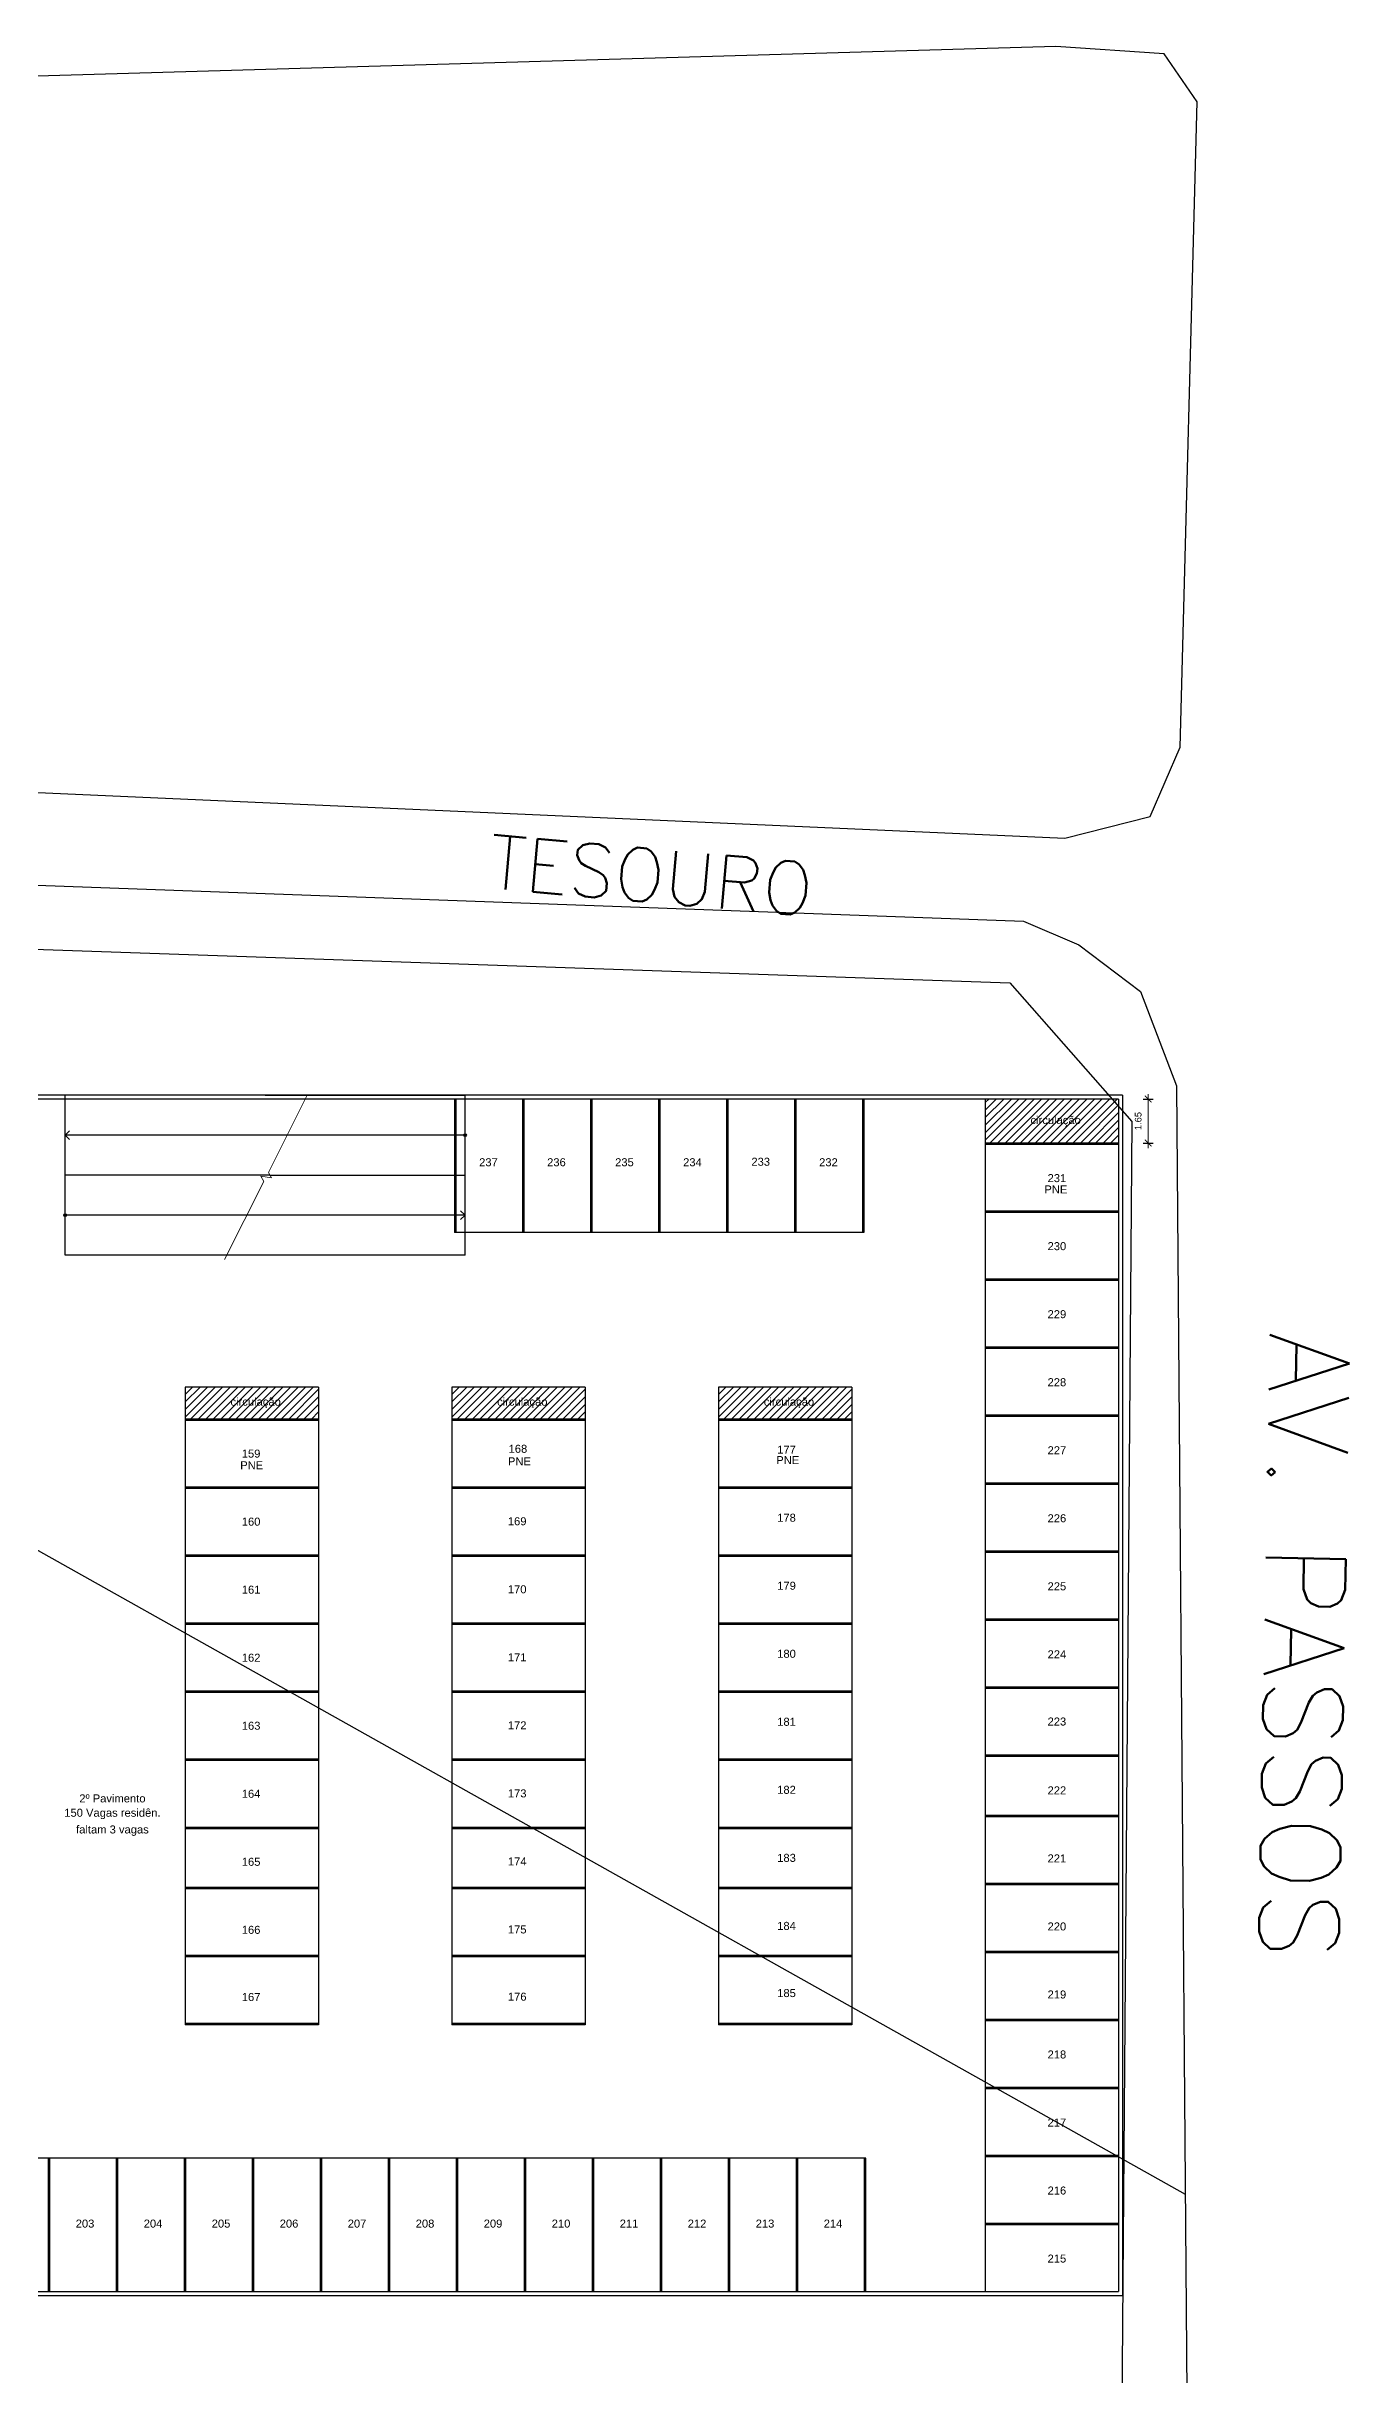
# Model space of a CAD drawing. Header units: millimetres. Extents: x -210 to 1173, y -437 to 320.
# Drawn here: x 248 to 296.9, y -281.8 to -194.6 of the extents above; entities that cross this region are included whole.
import ezdxf
from ezdxf.enums import TextEntityAlignment as Align

# ---------------------------------------------------------------- set-up
doc = ezdxf.new("R2010")
doc.units = ezdxf.units.MM
doc.header["$LTSCALE"] = 0.3
for name, color, linetype in [('330', 254, 'Continuous'), ('500', 254, 'Continuous'), ('551', 255, 'Continuous'), ('CORTE', 6, 'Continuous'), ('COTAS', 1, 'Continuous'), ('PISO', 1, 'Continuous'), ('TEXTOS', 2, 'Continuous')]:
    doc.layers.add(name, color=color, linetype=linetype)
doc.styles.add('3MM 1_100', font='ARIAL.TTF', dxfattribs={"height": 0.3})
doc.styles.add('COTAS', font='ARIAL.TTF')
doc.styles.add('ROMANS', font='romans.shx')
doc.dimstyles.new('1_125', dxfattribs={"dimscale": 0.125, "dimtxt": 2, "dimasz": 2, "dimexe": 1.5, "dimexo": 6, "dimgap": 2, "dimtad": 1, "dimzin": 4, "dimdsep": 46, "dimtxsty": 'COTAS', "dimblk": 'ARCHTICK', "dimcen": 2.5, "dimdle": 1.5, "dimclrt": 2, "dimadec": 0, "dimazin": 0, "dimtfac": 1, "dimtix": 1, "dimtmove": 2, "dimatfit": 3, "dimldrblk": 'DOT', "dimfxl": 1.5, "dimfxlon": 1, "dimlwd": 5, "dimarcsym": 0})

# ---------------------------------------------------------------- blocks, each defined once
blk = doc.blocks.new('_ArchTick')
at = {"color": 0, "linetype": 'ByBlock', "const_width": 0.15}
blk.add_lwpolyline([(-0.5, -0.5), (0.5, 0.5)], dxfattribs=at)
blk = doc.blocks.new('*D15')
at = {"layer": 'COTAS', "color": 0, "lineweight": 5}
blk.add_line((289.32, -235.852), (289.32, -233.827), dxfattribs=at)
at = {"layer": 'COTAS', "color": 0, "lineweight": -2}
for p, q in [((289.133, -234.015), (289.508, -234.015)), ((289.133, -235.665), (289.508, -235.665))]:
    blk.add_line(p, q, dxfattribs=at)
at = {"layer": 'Defpoints', "color": 0}
for p in [(283.208, -234.015), (289.32, -234.015), (283.208, -235.665)]:
    blk.add_point(p, dxfattribs=at)
at = {"layer": 'COTAS', "color": 0, "lineweight": 5, "xscale": 0.25, "yscale": 0.25, "zscale": 0.25}
for p, rotation in [((289.32, -234.015), 90), ((289.32, -235.665), 270)]:
    blk.add_blockref('_ArchTick', p, dxfattribs=dict(at, rotation=rotation))
at = {"layer": 'COTAS', "color": 2, "insert": (288.943, -234.84), "char_height": 0.25, "attachment_point": 5, "rotation": 90, "style": 'COTAS'}
blk.add_mtext('1.65', dxfattribs=at)
blk = doc.blocks.new('_Dot')
at = {"color": 0, "linetype": 'ByBlock', "lineweight": -2}
blk.add_line((-0.5, 0), (-1, 0), dxfattribs=at)
at = {"color": 0, "linetype": 'ByBlock', "const_width": 0.5}
blk.add_lwpolyline([(-0.25, 0, 1), (0.25, 0, 1)], format="xyb", close=True, dxfattribs=at)

msp = doc.modelspace()

# ---------------------------------------------------------------- hatches: boundary and pattern name
at = {"layer": 'PISO'}
h = msp.add_hatch(dxfattribs=at)
h.set_pattern_fill('_USER', color=256, scale=0.2, angle=45, style=0, pattern_type=0)
h.set_pattern_definition([(45, (-880.68945, -333.1413), (-0.141421356, 0.141421356), [])])
h.paths.add_polyline_path([(288.208, -234.015), (285.708, -234.015), (283.208, -234.015), (283.208, -235.642), (288.208, -235.642)])
h = msp.add_hatch(dxfattribs=at)
h.set_pattern_fill('_USER', color=256, scale=0.2, angle=45, style=0, pattern_type=0)
h.set_pattern_definition([(45, (-910.68945, -343.51423), (-0.141421356, 0.141421356), [])])
h.paths.add_polyline_path([(258.208, -244.815), (253.208, -244.815), (253.208, -246.015), (258.208, -246.015)])
h = msp.add_hatch(dxfattribs=at)
h.set_pattern_fill('_USER', color=256, scale=0.2, angle=45, style=0, pattern_type=0)
h.set_pattern_definition([(45, (-900.68945, -343.51423), (-0.141421356, 0.141421356), [])])
h.paths.add_polyline_path([(268.208, -244.815), (263.208, -244.815), (263.208, -246.015), (268.208, -246.015)])
h = msp.add_hatch(dxfattribs=at)
h.set_pattern_fill('_USER', color=256, scale=0.2, angle=45, style=0, pattern_type=0)
h.set_pattern_definition([(45, (-890.68945, -343.51423), (-0.141421356, 0.141421356), [])])
h.paths.add_polyline_path([(278.208, -246.015), (278.208, -244.815), (273.208, -244.815), (273.208, -246.015)])

# ---------------------------------------------------------------- linework, layer by layer
msp.add_line((290.711, -275.08), (241.487, -247.468))
at = {"layer": '330'}
msp.add_polyline3d([(199.31, -226.74, 0), (284.131, -229.657, 0), (288.699, -234.854, 0), (288.325, -283.163, 0), (286.937, -285.682, 0), (284.645, -286.74, 0), (236.728, -282.702, 0), (186.267, -278.789, 0), (183.938, -278.353, 0), (183.625, -277.161, 0)], close=True, dxfattribs=at)
at = {"layer": '500'}
msp.add_polyline3d([(203.431, -224.383, 0), (284.645, -227.347, 0), (286.712, -228.239, 0), (289.032, -229.978, 0), (290.381, -233.519, 0), (290.808, -287.29, 0), (289.981, -288.493, 0), (287.647, -288.795, 0), (185.279, -280.605, 0), (182.87, -279.292, 0), (183.014, -277.387, 0), (198.292, -226.906, 0), (199.501, -225.185, 0), (201.055, -224.487, 0)], close=True, dxfattribs=at)
at = {"layer": '551', "color": 250}
msp.add_polyline3d([(203.542, -220.558, 0), (286.186, -224.233, 0), (289.388, -223.429, 0), (290.52, -220.822, 0), (291.158, -196.638, 0), (289.923, -194.834, 0), (285.849, -194.563, 0), (208.988, -196.799, 0), (206.24, -197.841, 0), (205.635, -199.666, 0), (199.919, -218.028, 0), (200.109, -219.065, 0), (201.075, -219.898, 0), (202.334, -220.468, 0)], close=True, dxfattribs=at)
at = {"layer": 'CORTE'}
for p, q in [((288.358, -233.865), (194.284, -233.865)), ((288.208, -234.015), (194.434, -234.015)), ((256.199, -233.865), (263.699, -233.865)), ((263.699, -239.865), (263.699, -233.865)), ((288.208, -234.015), (288.208, -278.715)), ((288.358, -233.865), (288.358, -278.865)), ((256.377, -236.865), (263.699, -236.865)), ((263.699, -239.865), (254.763, -239.865)), ((194.284, -278.865), (288.358, -278.865)), ((194.434, -278.715), (288.208, -278.715))]:
    msp.add_line(p, q, dxfattribs=at)
at = {"layer": 'COTAS', "lineweight": 5}
for p, q in [((256.323, -236.769), (257.795, -233.847)), ((254.679, -240.032), (256.151, -237.111)), ((256.151, -237.111), (256.037, -236.911)), ((256.037, -236.911), (256.437, -236.969)), ((256.437, -236.969), (256.323, -236.769))]:
    msp.add_line(p, q, dxfattribs=at)
at = {"layer": 'COTAS'}
for p, q in [((248.699, -235.365), (248.863, -235.202)), ((263.699, -235.365), (248.699, -235.365)), ((248.699, -235.365), (248.863, -235.528)), ((263.699, -238.365), (263.535, -238.202)), ((263.699, -238.365), (248.699, -238.365)), ((263.699, -238.365), (263.535, -238.528))]:
    msp.add_line(p, q, dxfattribs=at)
for centre in [(263.699, -235.365), (248.699, -238.365)]:
    msp.add_circle(centre, 0.05, dxfattribs=at)
at = {"layer": 'PISO'}
for p, q in [((248.699, -239.865), (248.699, -233.865)), ((256.199, -233.865), (248.699, -233.865)), ((263.299, -234.015), (263.299, -239.015)), ((263.349, -234.015), (263.349, -239.015)), ((265.849, -234.015), (265.849, -239.015)), ((265.899, -234.015), (265.899, -239.015)), ((268.399, -234.015), (268.399, -239.015)), ((268.449, -234.015), (268.449, -239.015)), ((270.949, -234.015), (270.949, -239.015)), ((270.999, -234.015), (270.999, -239.015)), ((273.499, -234.015), (273.499, -239.015)), ((273.549, -234.015), (273.549, -239.015)), ((276.049, -234.015), (276.049, -239.015)), ((276.099, -234.015), (276.099, -239.015)), ((278.599, -234.015), (278.599, -239.015)), ((278.649, -234.015), (278.649, -239.015)), ((283.208, -234.015), (283.208, -278.715)), ((288.208, -235.665), (283.208, -235.665)), ((288.208, -235.715), (283.208, -235.715)), ((256.377, -236.865), (248.699, -236.865)), ((288.208, -238.215), (283.208, -238.215)), ((278.649, -239.015), (263.299, -239.015)), ((288.208, -238.265), (283.208, -238.265)), ((254.763, -239.865), (248.699, -239.865)), ((288.208, -240.765), (283.208, -240.765)), ((288.208, -240.815), (283.208, -240.815)), ((288.208, -243.315), (283.208, -243.315)), ((288.208, -243.365), (283.208, -243.365)), ((253.208, -244.815), (253.208, -268.715)), ((258.208, -244.815), (253.208, -244.815)), ((258.208, -244.815), (258.208, -268.715)), ((263.208, -244.815), (263.208, -268.715)), ((268.208, -244.815), (263.208, -244.815)), ((268.208, -244.815), (268.208, -268.715)), ((273.208, -244.815), (273.208, -268.715)), ((278.208, -244.815), (273.208, -244.815)), ((278.208, -244.815), (278.208, -268.715)), ((258.208, -246.015), (253.208, -246.015)), ((258.208, -246.065), (253.208, -246.065)), ((268.208, -246.015), (263.208, -246.015)), ((268.208, -246.065), (263.208, -246.065)), ((278.208, -246.015), (273.208, -246.015)), ((278.208, -246.065), (273.208, -246.065)), ((288.208, -245.865), (283.208, -245.865)), ((288.208, -245.915), (283.208, -245.915)), ((258.208, -248.565), (253.208, -248.565)), ((258.208, -248.615), (253.208, -248.615)), ((268.208, -248.565), (263.208, -248.565)), ((268.208, -248.615), (263.208, -248.615)), ((278.208, -248.565), (273.208, -248.565)), ((278.208, -248.615), (273.208, -248.615)), ((288.208, -248.415), (283.208, -248.415)), ((288.208, -248.465), (283.208, -248.465)), ((258.208, -251.115), (253.208, -251.115)), ((258.208, -251.165), (253.208, -251.165)), ((268.208, -251.115), (263.208, -251.115)), ((268.208, -251.165), (263.208, -251.165)), ((278.208, -251.115), (273.208, -251.115)), ((278.208, -251.165), (273.208, -251.165)), ((288.208, -250.965), (283.208, -250.965)), ((288.208, -251.015), (283.208, -251.015)), ((258.208, -253.665), (253.208, -253.665)), ((258.208, -253.715), (253.208, -253.715)), ((268.208, -253.665), (263.208, -253.665)), ((268.208, -253.715), (263.208, -253.715)), ((278.208, -253.665), (273.208, -253.665)), ((278.208, -253.715), (273.208, -253.715)), ((288.208, -253.515), (283.208, -253.515)), ((288.208, -253.565), (283.208, -253.565)), ((258.208, -256.215), (253.208, -256.215)), ((258.208, -256.265), (253.208, -256.265)), ((268.208, -256.215), (263.208, -256.215)), ((268.208, -256.265), (263.208, -256.265)), ((278.208, -256.215), (273.208, -256.215)), ((278.208, -256.265), (273.208, -256.265)), ((288.208, -256.065), (283.208, -256.065)), ((288.208, -256.115), (283.208, -256.115)), ((258.208, -258.765), (253.208, -258.765)), ((258.208, -258.815), (253.208, -258.815)), ((268.208, -258.765), (263.208, -258.765)), ((268.208, -258.815), (263.208, -258.815)), ((278.208, -258.765), (273.208, -258.765)), ((278.208, -258.815), (273.208, -258.815)), ((288.208, -258.615), (283.208, -258.615)), ((288.208, -258.665), (283.208, -258.665)), ((288.208, -260.865), (283.208, -260.865)), ((258.208, -261.315), (253.208, -261.315)), ((258.208, -261.365), (253.208, -261.365)), ((268.208, -261.315), (263.208, -261.315)), ((268.208, -261.365), (263.208, -261.365)), ((278.208, -261.315), (273.208, -261.315)), ((278.208, -261.365), (273.208, -261.365)), ((288.208, -260.915), (283.208, -260.915)), ((288.208, -263.415), (283.208, -263.415)), ((288.208, -263.465), (283.208, -263.465)), ((258.208, -263.565), (253.208, -263.565)), ((258.208, -263.615), (253.208, -263.615)), ((268.208, -263.565), (263.208, -263.565)), ((268.208, -263.615), (263.208, -263.615)), ((278.208, -263.565), (273.208, -263.565)), ((278.208, -263.615), (273.208, -263.615)), ((258.208, -266.115), (253.208, -266.115)), ((268.208, -266.115), (263.208, -266.115)), ((278.208, -266.115), (273.208, -266.115)), ((288.208, -265.965), (283.208, -265.965)), ((288.208, -266.015), (283.208, -266.015)), ((258.208, -266.165), (253.208, -266.165)), ((268.208, -266.165), (263.208, -266.165)), ((278.208, -266.165), (273.208, -266.165)), ((258.208, -268.665), (253.208, -268.665)), ((258.208, -268.715), (253.208, -268.715)), ((268.208, -268.665), (263.208, -268.665)), ((268.208, -268.715), (263.208, -268.715)), ((278.208, -268.665), (273.208, -268.665)), ((278.208, -268.715), (273.208, -268.715)), ((288.208, -268.515), (283.208, -268.515)), ((288.208, -268.565), (283.208, -268.565)), ((288.208, -271.065), (283.208, -271.065)), ((288.208, -271.115), (283.208, -271.115)), ((278.725, -273.715), (204.725, -273.715)), ((248.075, -278.715), (248.075, -273.715)), ((248.125, -278.715), (248.125, -273.715)), ((250.625, -278.715), (250.625, -273.715)), ((250.675, -278.715), (250.675, -273.715)), ((253.175, -278.715), (253.175, -273.715)), ((253.225, -278.715), (253.225, -273.715)), ((255.725, -278.715), (255.725, -273.715)), ((255.775, -278.715), (255.775, -273.715)), ((258.275, -278.715), (258.275, -273.715)), ((258.325, -278.715), (258.325, -273.715)), ((260.825, -278.715), (260.825, -273.715)), ((260.875, -278.715), (260.875, -273.715)), ((263.375, -278.715), (263.375, -273.715)), ((263.425, -278.715), (263.425, -273.715)), ((265.925, -278.715), (265.925, -273.715)), ((265.975, -278.715), (265.975, -273.715)), ((268.475, -278.715), (268.475, -273.715)), ((268.525, -278.715), (268.525, -273.715)), ((271.025, -278.715), (271.025, -273.715)), ((271.075, -278.715), (271.075, -273.715)), ((273.575, -278.715), (273.575, -273.715)), ((273.625, -278.715), (273.625, -273.715)), ((276.125, -278.715), (276.125, -273.715)), ((276.175, -278.715), (276.175, -273.715)), ((278.675, -278.715), (278.675, -273.715)), ((278.725, -278.715), (278.725, -273.715)), ((288.208, -273.615), (283.208, -273.615)), ((288.208, -273.665), (283.208, -273.665)), ((288.208, -276.165), (283.208, -276.165)), ((288.208, -276.215), (283.208, -276.215))]:
    msp.add_line(p, q, dxfattribs=at)

# ---------------------------------------------------------------- texts
at = {"layer": '551', "color": 250, "style": 'ROMANS'}
for s, height, rotation, p in [('TESOURO', 2, 354.95307, (264.53, -226.1)), ('AV. PASSOS', 3, 268.95307, (293.887, -242.72))]:
    msp.add_text(s, height=height, rotation=rotation, dxfattribs=at).set_placement(p)
at = {"layer": 'TEXTOS', "style": '3MM 1_100'}
for s, p in [('circulação', (285.847, -234.802)), ('237', (264.577, -236.384)), ('236', (267.127, -236.384)), ('235', (269.677, -236.384)), ('234', (272.227, -236.384)), ('233', (274.787, -236.365)), ('232', (277.327, -236.384)), ('PNE', (285.855, -237.402)), ('231', (285.894, -236.979)), ('230', (285.894, -239.529)), ('229', (285.894, -242.079)), ('circulação', (255.847, -245.359)), ('circulação', (265.847, -245.359)), ('circulação', (275.847, -245.359)), ('228', (285.894, -244.629)), ('PNE', (255.699, -247.742)), ('159', (255.676, -247.306)), ('PNE', (265.739, -247.595)), ('168', (265.682, -247.125)), ('PNE', (275.801, -247.549)), ('177', (275.755, -247.158)), ('227', (285.894, -247.179)), ('178', (275.755, -249.708)), ('160', (255.676, -249.856)), ('169', (265.654, -249.842)), ('226', (285.894, -249.729)), ('179', (275.755, -252.258)), ('225', (285.894, -252.279)), ('161', (255.676, -252.406)), ('170', (265.654, -252.392)), ('171', (265.654, -254.942)), ('180', (275.755, -254.808)), ('224', (285.894, -254.829)), ('162', (255.676, -254.956)), ('163', (255.676, -257.506)), ('172', (265.654, -257.492)), ('181', (275.755, -257.358)), ('223', (285.894, -257.348)), ('164', (255.676, -260.056)), ('173', (265.654, -260.042)), ('182', (275.755, -259.908)), ('222', (285.894, -259.929)), ('150 Vagas residên.', (250.476, -260.767)), ('2º Pavimento', (250.476, -260.23)), ('faltam 3 vagas', (250.476, -261.394)), ('165', (255.676, -262.606)), ('174', (265.655, -262.592)), ('183', (275.755, -262.458)), ('221', (285.894, -262.479)), ('166', (255.676, -265.156)), ('175', (265.655, -265.142)), ('184', (275.755, -265.008)), ('220', (285.894, -265.029)), ('167', (255.676, -267.676)), ('176', (265.655, -267.662)), ('185', (275.755, -267.527)), ('219', (285.894, -267.579)), ('218', (285.894, -269.829)), ('217', (285.894, -272.379)), ('216', (285.894, -274.929)), ('203', (249.449, -276.168)), ('204', (251.999, -276.168)), ('205', (254.549, -276.168)), ('206', (257.099, -276.168)), ('207', (259.649, -276.168)), ('208', (262.199, -276.168)), ('209', (264.749, -276.168)), ('210', (267.299, -276.168)), ('211', (269.849, -276.168)), ('212', (272.399, -276.168)), ('213', (274.949, -276.168)), ('214', (277.499, -276.168)), ('215', (285.894, -277.479))]:
    msp.add_text(s, height=0.3, dxfattribs=at).set_placement(p, align=Align.MIDDLE_CENTER)

# ---------------------------------------------------------------- dimensions: what is measured, and where the dimension line sits
at = {"layer": 'COTAS'}
dim = msp.add_linear_dim(base=(289.32, -234.015), p1=(283.208, -235.665), p2=(283.208, -234.015), angle=90, dimstyle='1_125', dxfattribs=at)
dim.commit()
dim.dimension.update_dxf_attribs({"geometry": '*D15', "text_midpoint": (288.943, -234.84)})

doc.saveas('drawing.dxf')
